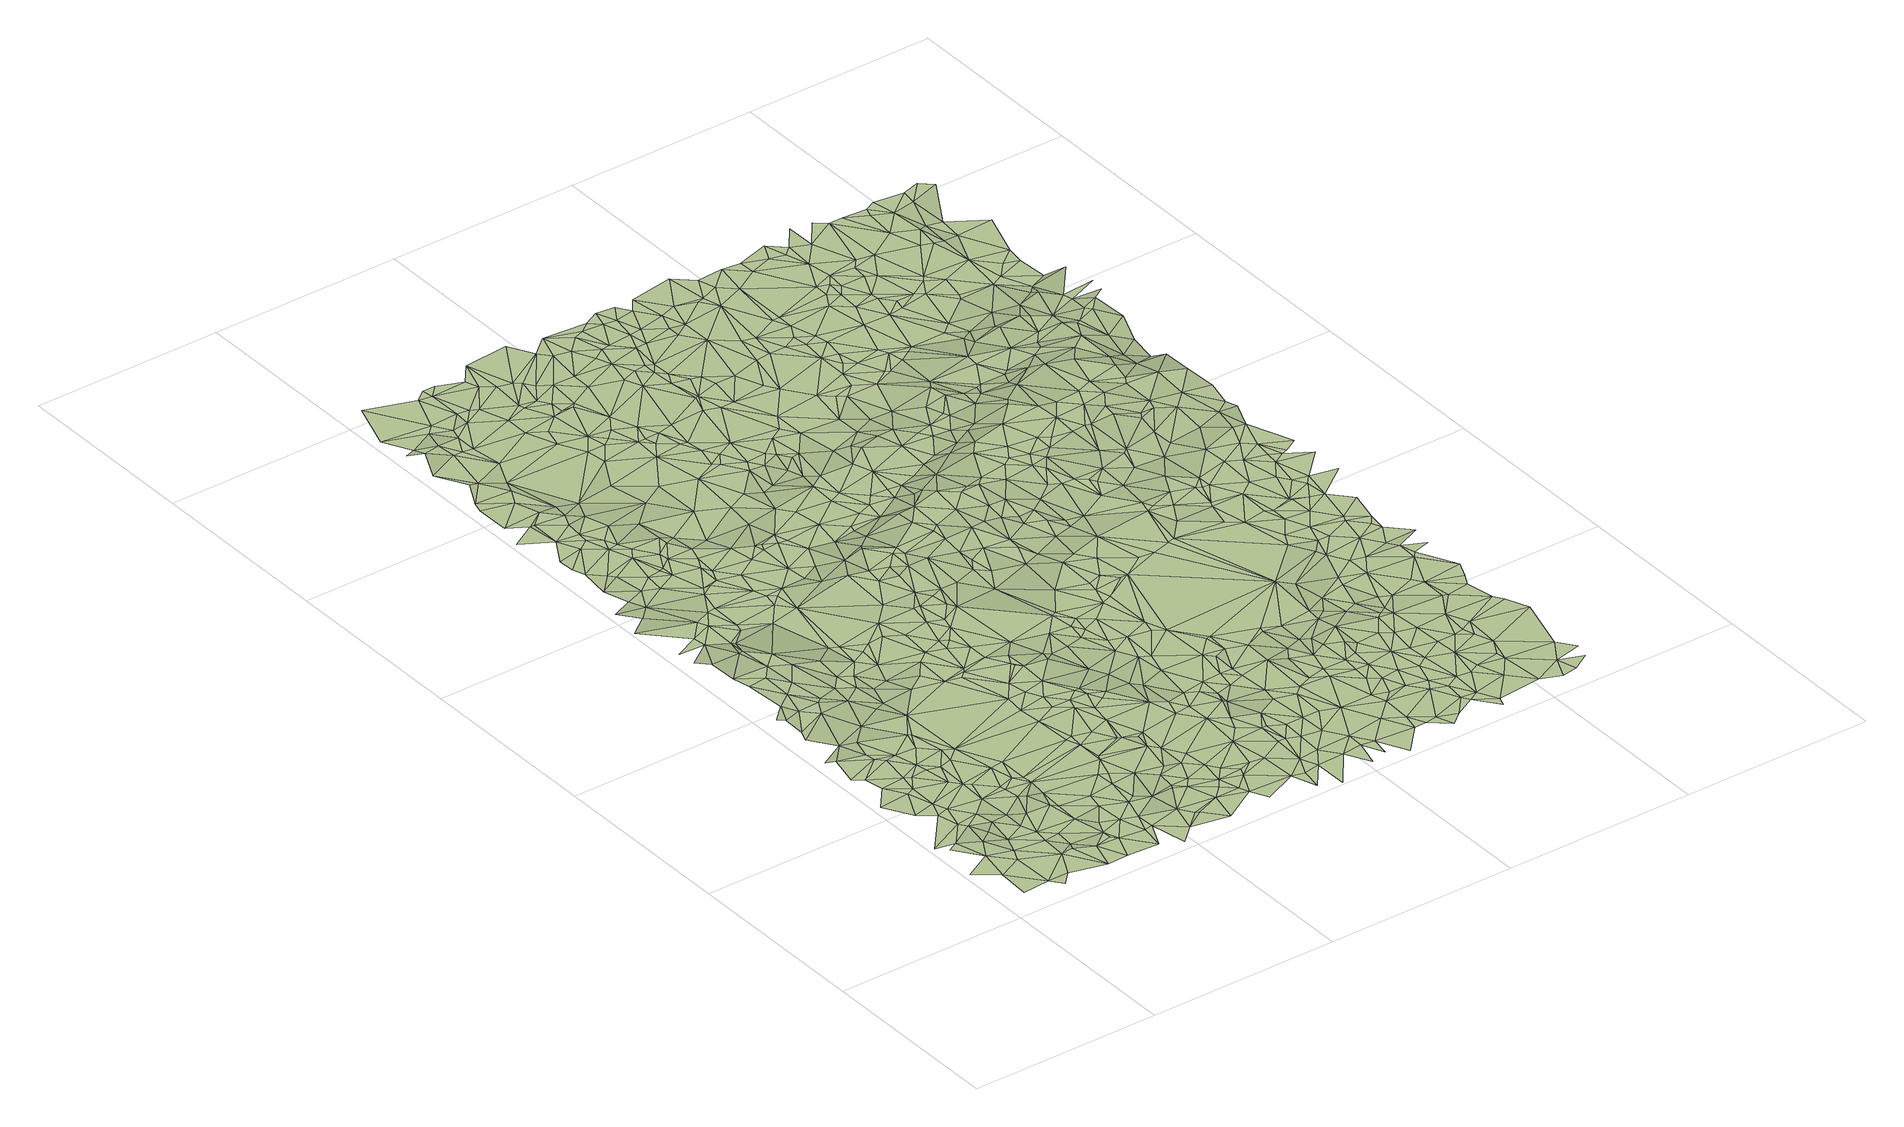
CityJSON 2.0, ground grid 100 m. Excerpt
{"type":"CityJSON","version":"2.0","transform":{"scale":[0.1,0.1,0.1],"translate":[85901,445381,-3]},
"CityObjects":{
"terrain1":{"type":"TINRelief","geometry":[{"type":"CompositeSurface","lod":"2","boundaries":[[[0,1,2]],[[3,4,2]],[[5,6,0]],[[0,2,7]],[[4,7,2]],[[8,9,5]],[[10,5,0]],[[4,11,12]],[[0,7,13]],[[8,14,9]],[[10,0,13]],[[15,5,10]],[[4,16,7]],[[8,5,15]],[[17,18,19]],[[4,12,16]],[[10,13,20]],[[15,10,21]],[[13,7,16]],[[10,20,21]],[[17,22,18]],[[23,19,14]],[[17,19,23]],[[24,14,8]],[[8,15,25]],[[13,26,20]],[[15,21,27]],[[23,14,24]],[[27,21,20]],[[13,16,26]],[[24,8,25]],[[12,28,16]],[[17,29,22]],[[15,27,25]],[[17,23,29]],[[22,30,31]],[[31,32,33]],[[27,20,34]],[[29,30,22]],[[35,33,32]],[[20,26,36]],[[37,38,35]],[[20,36,34]],[[28,39,16]],[[16,40,26]],[[27,41,25]],[[39,40,16]],[[23,24,42]],[[24,25,43]],[[23,44,29]],[[31,30,45]],[[27,34,41]],[[29,46,30]],[[31,45,32]],[[47,36,26]],[[48,35,32]],[[37,35,48]],[[47,26,40]],[[28,49,39]],[[25,41,43]],[[44,46,29]],[[49,40,39]],[[50,34,36]],[[24,43,42]],[[50,41,34]],[[23,42,44]],[[51,49,28]],[[46,52,30]],[[30,52,45]],[[37,48,53]],[[54,55,56]],[[48,32,57]],[[58,59,60]],[[44,61,46]],[[62,36,47]],[[63,54,60]],[[32,45,57]],[[47,40,64]],[[37,59,58]],[[46,61,52]],[[49,64,40]],[[65,43,41]],[[53,48,57]],[[65,41,50]],[[50,36,66]],[[52,57,45]],[[42,43,67]],[[51,68,49]],[[63,55,54]],[[44,69,61]],[[44,42,69]],[[63,60,59]],[[37,53,70]],[[66,36,62]],[[61,69,52]],[[71,67,43]],[[62,47,64]],[[49,72,64]],[[49,68,72]],[[65,73,43]],[[71,43,73]],[[74,75,55]],[[52,76,57]],[[77,65,50]],[[37,70,59]],[[78,79,75]],[[63,74,55]],[[77,50,66]],[[51,80,68]],[[72,68,64]],[[53,57,81]],[[42,82,69]],[[83,42,67]],[[74,78,75]],[[52,69,84]],[[62,64,85]],[[63,59,86]],[[66,62,87]],[[63,86,74]],[[52,84,76]],[[83,67,71]],[[53,81,70]],[[57,76,81]],[[83,82,42]],[[64,68,88]],[[78,89,79]],[[90,79,91]],[[92,71,73]],[[77,66,93]],[[65,94,73]],[[77,94,65]],[[82,84,69]],[[93,66,87]],[[64,88,85]],[[74,95,78]],[[80,96,68]],[[87,62,97]],[[90,98,99]],[[62,85,97]],[[91,79,89]],[[86,100,74]],[[83,71,92]],[[77,93,94]],[[96,88,68]],[[92,73,94]],[[100,95,74]],[[70,101,59]],[[84,102,76]],[[78,95,89]],[[102,81,76]],[[86,59,101]],[[103,84,82]],[[83,103,82]],[[97,85,88]],[[93,87,104]],[[90,91,98]],[[80,105,96]],[[103,102,84]],[[106,107,98]],[[92,94,108]],[[86,101,100]],[[87,97,104]],[[70,81,109]],[[83,92,110]],[[91,89,111]],[[95,112,89]],[[110,92,108]],[[96,113,88]],[[100,114,95]],[[83,110,103]],[[70,115,101]],[[109,81,102]],[[96,105,113]],[[103,109,102]],[[111,89,116]],[[70,109,115]],[[106,117,118]],[[100,101,114]],[[95,114,112]],[[117,119,118]],[[97,88,120]],[[98,91,121]],[[121,91,111]],[[112,116,89]],[[122,105,123]],[[120,88,113]],[[93,124,94]],[[119,125,126]],[[104,97,120]],[[127,111,116]],[[106,98,128]],[[127,121,111]],[[93,104,124]],[[115,129,101]],[[130,126,125]],[[131,114,101]],[[105,132,113]],[[128,98,121]],[[109,129,115]],[[112,114,133]],[[131,101,129]],[[112,134,116]],[[117,125,119]],[[122,132,105]],[[106,128,117]],[[108,94,135]],[[104,120,136]],[[131,133,114]],[[120,113,137]],[[110,108,138]],[[112,133,134]],[[127,139,121]],[[110,140,103]],[[141,130,142]],[[128,121,139]],[[124,104,136]],[[142,130,125]],[[113,132,137]],[[143,131,129]],[[136,120,144]],[[109,145,129]],[[146,147,141]],[[120,137,144]],[[127,116,148]],[[131,149,133]],[[94,124,150]],[[117,151,125]],[[122,152,132]],[[117,128,151]],[[143,149,131]],[[103,153,109]],[[154,141,142]],[[146,141,154]],[[122,155,152]],[[134,156,116]],[[128,139,157]],[[143,129,145]],[[142,125,158]],[[151,128,157]],[[122,159,155]],[[160,134,133]],[[127,148,139]],[[124,136,161]],[[147,162,163]],[[135,94,150]],[[163,162,164]],[[149,160,133]],[[136,144,165]],[[143,166,149]],[[144,137,165]],[[108,135,138]],[[151,167,125]],[[116,156,148]],[[137,132,168]],[[161,136,165]],[[143,145,166]],[[154,142,169]],[[158,125,167]],[[151,157,170]],[[146,171,147]],[[124,161,150]],[[139,148,157]],[[109,172,145]],[[152,173,132]],[[110,138,140]],[[142,158,169]],[[160,156,134]],[[174,164,162]],[[103,140,175]],[[174,176,177]],[[155,173,152]],[[166,178,149]],[[146,154,179]],[[149,178,160]],[[180,137,168]],[[161,165,150]],[[147,171,162]],[[151,170,167]],[[181,168,132]],[[103,175,153]],[[159,173,155]],[[182,165,137]],[[182,137,180]],[[173,181,132]],[[166,145,183]],[[179,154,169]],[[109,153,172]],[[158,184,169]],[[185,170,157]],[[160,186,156]],[[174,187,176]],[[146,179,171]],[[135,150,188]],[[189,190,191]],[[174,162,192]],[[158,167,193]],[[180,168,181]],[[176,194,189]],[[185,157,148]],[[178,195,160]],[[158,193,184]],[[160,195,186]],[[172,183,145]],[[196,169,184]],[[190,197,191]],[[179,169,196]],[[171,192,162]],[[166,198,178]],[[138,135,199]],[[174,200,187]],[[174,192,201]],[[202,180,181]],[[202,182,180]],[[203,165,182]],[[166,183,198]],[[187,194,176]],[[138,199,140]],[[204,167,170]],[[150,165,205]],[[194,190,189]],[[206,193,167]],[[207,173,159]],[[208,148,156]],[[174,201,200]],[[150,205,188]],[[135,188,209]],[[173,210,181]],[[196,184,211]],[[208,156,186]],[[178,212,195]],[[179,196,211]],[[195,212,186]],[[135,213,199]],[[171,214,192]],[[201,192,214]],[[179,215,171]],[[216,170,185]],[[172,198,183]],[[217,218,197]],[[171,219,214]],[[204,206,167]],[[205,165,203]],[[206,220,193]],[[202,181,221]],[[204,170,216]],[[222,211,184]],[[223,184,193]],[[171,215,219]],[[179,211,224]],[[225,182,202]],[[187,200,226]],[[187,226,194]],[[185,148,208]],[[190,227,197]],[[210,221,181]],[[228,210,173]],[[203,182,225]],[[135,209,213]],[[229,209,188]],[[217,197,227]],[[178,230,212]],[[179,224,215]],[[140,231,175]],[[232,218,217]],[[172,153,233]],[[207,228,173]],[[229,188,205]],[[140,199,234]],[[178,198,235]],[[223,193,220]],[[224,211,222]],[[222,184,223]],[[204,220,206]],[[201,214,236]],[[201,237,200]],[[172,233,238]],[[219,236,214]],[[172,239,198]],[[212,240,186]],[[228,221,210]],[[178,235,230]],[[153,175,241]],[[194,242,190]],[[213,234,199]],[[243,202,221]],[[243,225,202]],[[208,186,240]],[[172,238,239]],[[226,242,194]],[[216,185,244]],[[245,203,225]],[[185,208,244]],[[200,237,226]],[[219,215,246]],[[247,232,217]],[[140,234,231]],[[242,227,190]],[[223,220,248]],[[233,153,249]],[[205,203,245]],[[201,236,237]],[[175,231,250]],[[175,250,241]],[[224,246,215]],[[204,251,220]],[[252,213,209]],[[253,222,223]],[[254,255,256]],[[198,239,235]],[[257,224,222]],[[217,227,258]],[[254,232,247]],[[251,248,220]],[[233,249,238]],[[259,221,228]],[[207,259,228]],[[153,241,249]],[[252,209,229]],[[204,216,260]],[[229,205,261]],[[253,223,248]],[[230,240,212]],[[243,221,262]],[[242,258,227]],[[216,244,260]],[[244,208,260]],[[263,245,225]],[[252,234,213]],[[263,225,243]],[[219,264,236]],[[226,265,242]],[[266,222,253]],[[204,260,251]],[[205,245,267]],[[229,261,267]],[[226,237,265]],[[257,246,224]],[[257,222,266]],[[205,267,261]],[[268,262,221]],[[252,229,267]],[[219,246,264]],[[235,269,230]],[[259,268,221]],[[270,255,254]],[[217,258,271]],[[272,250,231]],[[273,274,207]],[[235,239,275]],[[272,231,234]],[[242,265,258]],[[255,276,277]],[[238,278,239]],[[247,217,271]],[[230,269,240]],[[270,254,247]],[[249,241,279]],[[279,241,250]],[[238,249,280]],[[207,274,259]],[[251,281,248]],[[252,282,234]],[[253,248,283]],[[260,208,284]],[[235,285,269]],[[286,246,257]],[[282,272,234]],[[235,275,285]],[[286,257,266]],[[270,276,255]],[[208,240,287]],[[270,247,288]],[[268,289,262]],[[275,239,290]],[[272,291,250]],[[286,264,246]],[[259,289,268]],[[292,293,277]],[[266,253,283]],[[251,260,294]],[[243,262,295]],[[296,237,236]],[[238,280,278]],[[263,243,295]],[[247,271,288]],[[276,292,277]],[[239,278,290]],[[279,250,291]],[[283,248,281]],[[297,249,279]],[[282,298,272]],[[299,267,245]],[[286,266,300]],[[301,280,249]],[[269,302,240]],[[303,245,263]],[[296,265,237]],[[275,304,285]],[[270,288,305]],[[297,301,249]],[[306,252,267]],[[296,236,264]],[[284,208,307]],[[288,271,308]],[[251,294,281]],[[208,287,307]],[[309,260,284]],[[285,302,269]],[[272,298,291]],[[259,310,289]],[[306,282,252]],[[270,305,276]],[[275,290,304]],[[295,262,289]],[[309,294,260]],[[274,310,259]],[[266,283,300]],[[282,311,298]],[[305,288,308]],[[279,291,312]],[[298,312,291]],[[313,278,280]],[[297,280,301]],[[285,304,314]],[[287,240,315]],[[286,316,264]],[[306,311,282]],[[265,317,258]],[[305,318,276]],[[258,319,271]],[[240,302,315]],[[276,318,292]],[[297,313,280]],[[290,314,304]],[[285,314,302]],[[320,274,321]],[[322,312,298]],[[322,298,311]],[[303,263,295]],[[299,245,303]],[[295,289,310]],[[323,283,281]],[[286,300,316]],[[297,279,324]],[[306,267,299]],[[325,290,278]],[[294,326,281]],[[296,327,265]],[[309,284,328]],[[292,329,293]],[[305,308,330]],[[309,328,294]],[[313,325,278]],[[331,279,312]],[[308,271,332]],[[323,281,326]],[[306,322,311]],[[333,310,274]],[[316,296,264]],[[320,333,274]],[[305,330,318]],[[297,334,313]],[[325,314,290]],[[335,320,321]],[[307,287,336]],[[314,337,302]],[[318,338,292]],[[300,283,339]],[[331,324,279]],[[327,340,265]],[[302,341,315]],[[322,342,312]],[[284,307,343]],[[294,344,326]],[[337,341,302]],[[297,324,334]],[[323,326,345]],[[328,284,343]],[[346,295,310]],[[287,315,347]],[[323,339,283]],[[287,347,336]],[[313,334,325]],[[335,333,320]],[[292,338,329]],[[318,330,338]],[[307,336,348]],[[328,349,294]],[[306,350,322]],[[258,317,319]],[[306,299,351]],[[345,326,344]],[[346,310,333]],[[303,295,352]],[[308,353,330]],[[331,312,342]],[[354,337,314]],[[294,349,344]],[[271,319,332]],[[347,315,341]],[[323,345,355]],[[307,348,343]],[[296,356,327]],[[265,340,317]],[[325,354,314]],[[299,303,357]],[[300,358,316]],[[350,342,322]],[[299,357,351]],[[337,359,341]],[[360,334,324]],[[361,352,295]],[[308,332,353]],[[316,356,296]],[[306,351,362]],[[360,324,331]],[[361,295,346]],[[345,344,355]],[[336,363,348]],[[306,362,350]],[[328,343,349]],[[300,339,358]],[[364,336,347]],[[365,335,366]],[[335,367,333]],[[330,368,338]],[[369,303,352]],[[323,355,339]],[[338,370,329]],[[371,347,341]],[[354,359,337]],[[372,346,333]],[[364,363,336]],[[371,341,359]],[[373,325,334]],[[355,344,374]],[[349,374,344]],[[329,370,375]],[[351,357,376]],[[369,352,361]],[[368,370,338]],[[377,368,330]],[[360,373,334]],[[378,360,331]],[[379,343,348]],[[351,376,362]],[[372,333,380]],[[381,357,303]],[[361,346,372]],[[353,377,330]],[[367,380,333]],[[365,367,335]],[[369,381,303]],[[382,364,347]],[[371,383,347]],[[384,361,372]],[[385,348,363]],[[349,343,386]],[[331,342,387]],[[354,383,359]],[[371,359,383]],[[388,375,370]],[[327,356,389]],[[378,373,360]],[[382,363,364]],[[332,319,390]],[[391,376,357]],[[316,392,356]],[[350,393,342]],[[327,389,340]],[[394,369,361]],[[382,347,383]],[[379,348,385]],[[350,362,393]],[[395,354,325]],[[396,343,379]],[[378,331,387]],[[391,357,381]],[[316,358,392]],[[397,384,372]],[[394,361,384]],[[355,374,398]],[[349,398,374]],[[376,399,362]],[[339,355,400]],[[396,386,343]],[[397,372,380]],[[373,395,325]],[[368,401,370]],[[369,402,381]],[[319,317,403]],[[382,385,363]],[[317,340,404]],[[394,402,369]],[[377,401,368]],[[354,405,383]],[[353,332,406]],[[358,339,400]],[[367,407,380]],[[390,319,403]],[[378,408,373]],[[394,384,397]],[[353,409,377]],[[410,388,370]],[[342,393,387]],[[332,390,406]],[[365,411,367]],[[349,386,398]],[[362,399,393]],[[412,376,391]],[[365,413,414]],[[378,387,408]],[[391,381,415]],[[412,399,376]],[[415,381,402]],[[317,404,403]],[[416,396,379]],[[382,383,417]],[[382,418,385]],[[416,379,385]],[[392,389,356]],[[355,419,400]],[[397,380,420]],[[367,411,407]],[[355,398,419]],[[410,370,401]],[[412,391,415]],[[373,408,421]],[[353,422,409]],[[423,386,396]],[[358,424,392]],[[353,406,422]],[[354,425,405]],[[394,397,420]],[[420,380,407]],[[358,400,424]],[[390,403,406]],[[365,414,411]],[[404,340,426]],[[382,417,418]],[[405,417,383]],[[416,385,418]],[[409,427,377]],[[395,425,354]],[[408,387,428]],[[373,421,395]],[[429,402,394]],[[430,415,402]],[[423,396,416]],[[427,401,377]],[[389,426,340]],[[431,403,404]],[[399,432,393]],[[408,433,421]],[[408,428,433]],[[430,412,415]],[[423,434,386]],[[429,394,420]],[[435,398,386]],[[436,387,393]],[[436,428,387]],[[431,404,426]],[[437,414,438]],[[437,411,414]],[[422,439,409]],[[431,440,403]],[[434,435,386]],[[430,402,441]],[[436,393,432]],[[442,424,400]],[[429,441,402]],[[421,433,443]],[[421,443,395]],[[422,406,444]],[[420,407,445]],[[412,446,399]],[[447,417,405]],[[406,403,448]],[[392,449,389]],[[450,412,430]],[[451,425,395]],[[446,432,399]],[[452,410,401]],[[451,395,443]],[[453,433,428]],[[422,444,439]],[[447,405,425]],[[431,426,440]],[[392,424,454]],[[455,416,418]],[[456,418,417]],[[409,457,427]],[[458,407,411]],[[444,406,459]],[[427,452,401]],[[389,460,426]],[[461,423,416]],[[453,443,433]],[[453,428,436]],[[403,440,462]],[[409,439,463]],[[459,406,448]],[[464,419,398]],[[450,446,412]],[[429,420,465]],[[392,466,449]],[[467,400,419]],[[448,403,462]],[[468,398,435]],[[458,445,407]],[[409,463,457]],[[442,454,424]],[[450,430,469]],[[430,441,469]],[[420,445,465]],[[437,470,411]],[[471,434,423]],[[472,417,447]],[[426,460,473]],[[474,436,432]],[[389,475,460]],[[427,457,452]],[[392,454,466]],[[476,425,451]],[[389,449,477]],[[467,442,400]],[[429,465,441]],[[440,426,478]],[[444,459,479]],[[447,425,480]],[[471,435,434]],[[478,426,473]],[[459,448,479]],[[455,418,456]],[[472,456,417]],[[481,451,443]],[[389,477,475]],[[450,469,482]],[[464,398,468]],[[437,483,484]],[[444,485,439]],[[486,463,439]],[[461,416,455]],[[440,478,462]],[[473,460,487]],[[488,454,442]],[[458,411,470]],[[446,489,432]],[[490,447,480]],[[491,453,436]],[[450,482,492]],[[453,481,443]],[[479,448,462]],[[450,492,446]],[[461,493,423]],[[472,447,490]],[[465,445,458]],[[489,474,432]],[[467,419,464]],[[486,439,485]],[[493,471,423]],[[460,475,487]],[[478,473,487]],[[444,479,485]],[[466,494,449]],[[441,465,495]],[[467,488,442]],[[471,468,435]],[[481,476,451]],[[491,436,474]],[[494,477,449]],[[437,484,470]],[[496,480,425]],[[469,441,497]],[[498,466,454]],[[477,499,475]],[[499,487,475]],[[495,465,458]],[[476,496,425]],[[498,494,466]],[[488,500,454]],[[457,501,452]],[[490,480,502]],[[491,481,453]],[[482,469,497]],[[472,490,502]],[[482,503,492]],[[479,462,504]],[[497,441,495]],[[492,503,446]],[[478,487,505]],[[455,456,506]],[[464,468,507]],[[461,455,506]],[[491,474,489]],[[463,508,457]],[[498,454,500]],[[499,505,487]],[[471,507,468]],[[479,504,485]],[[472,509,456]],[[446,510,489]],[[511,499,477]],[[512,488,467]],[[488,513,500]],[[511,477,494]],[[486,508,463]],[[514,467,464]],[[446,503,510]],[[514,464,507]],[[461,515,493]],[[496,502,480]],[[512,513,488]],[[498,511,494]],[[458,470,516]],[[493,515,471]],[[517,476,481]],[[461,506,515]],[[484,518,470]],[[495,458,519]],[[506,456,509]],[[482,520,503]],[[472,502,509]],[[491,521,481]],[[478,522,462]],[[486,485,523]],[[482,497,520]],[[498,500,524]],[[497,495,525]],[[510,526,489]],[[527,467,514]],[[528,476,517]],[[529,518,484]],[[504,530,485]],[[457,508,501]],[[518,516,470]],[[510,503,526]],[[521,517,481]],[[527,512,467]],[[498,524,511]],[[514,507,531]],[[471,532,507]],[[495,519,525]],[[458,516,533]],[[478,505,522]],[[519,458,533]],[[513,534,500]],[[504,462,535]],[[536,496,476]],[[471,515,532]],[[499,537,505]],[[520,526,503]],[[528,536,476]],[[534,524,500]],[[511,537,499]],[[538,515,506]],[[491,489,539]],[[540,502,496]],[[486,523,508]],[[512,541,513]],[[485,530,523]],[[497,525,542]],[[543,518,529]],[[538,506,509]],[[531,507,532]],[[544,509,502]],[[513,541,534]],[[491,539,521]],[[544,502,540]],[[527,545,512]],[[525,519,546]],[[462,522,535]],[[528,517,547]],[[542,525,546]],[[543,529,548]],[[549,517,521]],[[527,514,550]],[[551,540,496]],[[552,511,524]],[[497,553,520]],[[512,545,541]],[[514,531,554]],[[555,533,516]],[[515,556,532]],[[497,542,553]],[[536,551,496]],[[531,532,557]],[[534,552,524]],[[544,558,509]],[[504,559,530]],[[538,509,558]],[[560,519,533]],[[534,541,545]],[[520,561,526]],[[528,547,536]],[[544,540,551]],[[562,516,518]],[[515,563,556]],[[538,564,515]],[[549,547,517]],[[543,562,518]],[[565,543,548]],[[534,545,552]],[[542,546,566]],[[567,546,519]],[[564,563,515]],[[522,505,568]],[[568,505,537]],[[530,569,523]],[[570,533,555]],[[531,557,554]],[[504,535,559]],[[550,514,554]],[[571,555,516]],[[549,521,539]],[[553,572,520]],[[570,560,533]],[[511,573,537]],[[553,542,566]],[[567,519,560]],[[557,532,574]],[[574,532,556]],[[575,511,552]],[[527,576,545]],[[508,523,577]],[[536,578,551]],[[544,579,558]],[[520,572,561]],[[580,538,558]],[[530,581,569]],[[547,582,536]],[[574,556,563]],[[575,573,511]],[[527,550,576]],[[530,559,581]],[[583,566,546]],[[544,551,584]],[[549,539,547]],[[567,583,546]],[[571,516,562]],[[554,557,574]],[[565,585,543]],[[586,489,526]],[[570,555,571]],[[577,523,569]],[[587,564,538]],[[536,582,578]],[[588,535,522]],[[580,558,579]],[[545,589,552]],[[590,579,544]],[[553,566,591]],[[547,539,582]],[[587,538,580]],[[553,591,572]],[[584,551,578]],[[592,567,560]],[[592,560,570]],[[543,585,562]],[[588,559,535]],[[593,568,537]],[[593,537,573]],[[590,544,584]],[[522,568,594]],[[564,595,563]],[[576,589,545]],[[596,566,583]],[[574,563,595]],[[592,583,567]],[[589,575,552]],[[572,597,561]],[[588,522,598]],[[599,554,574]],[[600,591,566]],[[522,594,598]],[[601,570,571]],[[602,577,569]],[[587,603,564]],[[591,597,572]],[[604,569,581]],[[600,566,596]],[[593,594,568]],[[586,539,489]],[[565,605,585]],[[590,606,579]],[[559,604,581]],[[607,550,554]],[[592,570,601]],[[608,580,579]],[[593,573,609]],[[610,571,562]],[[588,611,559]],[[592,612,583]],[[550,613,576]],[[603,595,564]],[[599,574,595]],[[575,614,573]],[[586,526,561]],[[582,539,615]],[[604,602,569]],[[616,587,580]],[[601,571,610]],[[608,579,606]],[[582,617,578]],[[618,596,583]],[[588,598,611]],[[593,619,594]],[[589,614,575]],[[620,598,594]],[[590,584,621]],[[614,609,573]],[[585,622,562]],[[584,578,617]],[[618,583,612]],[[607,613,550]],[[616,603,587]],[[623,577,602]],[[610,562,622]],[[616,580,608]],[[590,624,606]],[[625,554,599]],[[620,594,619]],[[626,593,609]],[[627,585,605]],[[628,604,559]],[[629,611,598]],[[629,598,620]],[[628,559,611]],[[590,621,624]],[[630,597,591]],[[600,630,591]],[[604,631,602]],[[632,592,601]],[[632,612,592]],[[627,622,585]],[[593,633,619]],[[634,600,596]],[[608,606,624]],[[635,589,576]],[[582,615,617]],[[601,610,636]],[[539,637,615]],[[626,633,593]],[[621,584,638]],[[639,595,603]],[[625,599,595]],[[623,640,577]],[[618,612,641]],[[642,607,554]],[[631,623,602]],[[643,605,644]],[[635,576,613]],[[634,596,618]],[[616,639,603]],[[643,627,605]],[[620,619,633]],[[610,622,645]],[[629,628,611]],[[628,631,604]],[[584,617,638]],[[646,614,589]],[[586,561,597]],[[632,641,612]],[[642,554,625]],[[632,601,636]],[[627,645,622]],[[621,647,624]],[[636,610,645]],[[616,608,648]],[[649,613,607]],[[634,630,600]],[[621,638,647]],[[634,618,641]],[[608,624,650]],[[614,651,609]],[[626,609,652]],[[630,653,597]],[[615,637,617]],[[616,648,639]],[[631,654,623]],[[646,589,635]],[[629,655,628]],[[624,647,650]],[[648,608,650]],[[586,637,539]],[[649,635,613]],[[628,656,631]],[[657,625,595]],[[658,632,636]],[[626,652,633]],[[639,659,595]],[[658,636,645]],[[627,660,645]],[[642,649,607]],[[654,640,623]],[[661,638,617]],[[662,641,632]],[[652,609,663]],[[634,641,662]],[[643,664,627]],[[661,647,638]],[[656,654,631]],[[629,620,665]],[[651,663,609]],[[653,586,597]],[[666,632,658]],[[655,656,628]],[[620,633,665]],[[642,625,667]],[[661,650,647]],[[637,668,617]],[[646,669,614]],[[657,595,659]],[[670,653,630]],[[648,671,639]],[[627,664,660]],[[634,672,630]],[[629,673,655]],[[667,625,657]],[[669,651,614]],[[666,674,632]],[[675,640,654]],[[676,658,645]],[[677,635,649]],[[662,632,674]],[[642,677,649]],[[676,645,660]],[[648,650,678]],[[670,630,672]],[[639,671,659]],[[655,679,656]],[[656,680,654]],[[681,646,635]],[[682,634,662]],[[665,633,652]],[[683,666,658]],[[675,654,680]],[[670,684,653]],[[643,685,664]],[[586,668,637]],[[677,681,635]],[[679,680,656]],[[686,650,661]],[[642,667,687]],[[688,661,617]],[[682,672,634]],[[660,664,689]],[[642,690,677]],[[629,665,673]],[[676,660,689]],[[648,691,671]],[[668,688,617]],[[683,658,676]],[[692,652,663]],[[648,678,691]],[[678,650,686]],[[655,693,679]],[[670,672,684]],[[667,657,694]],[[682,662,674]],[[666,695,674]],[[653,696,586]],[[684,696,653]],[[692,663,651]],[[646,697,669]],[[642,687,690]],[[698,675,680]],[[657,659,699]],[[700,659,671]],[[681,701,646]],[[655,673,693]],[[586,702,668]],[[683,695,666]],[[679,703,680]],[[667,694,687]],[[646,701,697]],[[691,700,671]],[[664,704,689]],[[657,699,694]],[[677,705,681]],[[706,684,672]],[[692,665,652]],[[686,661,707]],[[708,672,682]],[[676,689,709]],[[698,680,703]],[[702,688,668]],[[700,710,659]],[[690,711,677]],[[678,686,712]],[[713,682,674]],[[691,678,712]],[[708,706,672]],[[699,659,710]],[[685,704,664]],[[713,674,695]],[[683,676,714]],[[679,693,715]],[[679,715,703]],[[681,705,701]],[[709,689,704]],[[677,711,705]],[[716,692,651]],[[690,687,711]],[[691,717,700]],[[718,707,661]],[[708,682,713]],[[718,661,688]],[[712,686,719]],[[697,720,669]],[[669,721,651]],[[683,714,695]],[[673,722,693]],[[723,687,694]],[[706,724,684]],[[725,706,708]],[[665,722,673]],[[700,717,710]],[[686,707,719]],[[684,726,696]],[[691,712,727]],[[728,694,699]],[[702,729,688]],[[725,708,713]],[[676,709,730]],[[723,711,687]],[[701,720,697]],[[731,702,586]],[[714,676,732]],[[691,727,717]],[[722,715,693]],[[712,719,727]],[[733,665,692]],[[725,734,706]],[[735,703,715]],[[719,707,736]],[[723,694,728]],[[676,730,732]],[[724,726,684]],[[737,586,696]],[[716,651,721]],[[685,738,704]],[[709,704,730]],[[734,724,706]],[[720,739,669]],[[699,710,740]],[[741,736,707]],[[733,692,716]],[[713,695,742]],[[743,729,702]],[[711,744,705]],[[685,745,738]],[[705,746,701]],[[725,713,747]],[[695,714,742]],[[728,699,740]],[[718,688,748]],[[717,749,710]],[[722,750,715]],[[727,751,717]],[[723,752,711]],[[714,732,753]],[[725,747,734]],[[701,746,720]],[[750,735,715]],[[754,719,736]],[[669,739,721]],[[754,727,719]],[[755,741,707]],[[729,756,688]],[[755,707,718]],[[723,728,757]],[[756,748,688]],[[714,753,742]],[[754,736,741]],[[758,744,711]],[[759,733,716]],[[760,722,665]],[[726,761,696]],[[758,711,752]],[[762,743,702]],[[717,751,749]],[[723,757,752]],[[740,710,749]],[[733,760,665]],[[731,762,702]],[[737,731,586]],[[763,738,745]],[[753,732,764]],[[732,730,764]],[[734,765,724]],[[730,704,766]],[[720,746,739]],[[728,740,757]],[[759,716,767]],[[754,741,755]],[[705,744,768]],[[769,718,748]],[[724,765,726]],[[770,750,722]],[[753,764,742]],[[713,771,747]],[[704,738,766]],[[737,696,761]],[[767,716,721]],[[747,765,734]],[[705,768,746]],[[713,742,771]],[[772,756,729]],[[755,718,769]],[[773,751,727]],[[769,748,756]],[[743,772,729]],[[759,760,733]],[[773,727,754]],[[774,749,751]],[[775,735,750]],[[758,776,744]],[[721,739,777]],[[760,770,722]],[[763,778,738]],[[758,752,776]],[[759,767,779]],[[746,780,739]],[[781,767,721]],[[765,782,726]],[[752,757,783]],[[739,784,777]],[[726,782,761]],[[785,757,740]],[[754,755,786]],[[744,776,768]],[[770,787,750]],[[788,774,751]],[[747,789,765]],[[762,772,743]],[[781,779,767]],[[721,777,790]],[[780,784,739]],[[791,756,772]],[[792,740,749]],[[731,793,762]],[[764,730,794]],[[752,783,776]],[[795,755,769]],[[796,766,738]],[[797,769,756]],[[773,788,751]],[[759,779,798]],[[775,750,787]],[[774,792,749]],[[799,760,759]],[[746,800,780]],[[747,771,801]],[[737,802,731]],[[742,803,771]],[[742,764,804]],[[790,777,784]],[[768,805,746]],[[781,721,806]],[[747,801,789]],[[791,797,756]],[[731,802,793]],[[785,783,757]],[[737,761,802]],[[805,800,746]],[[721,790,806]],[[760,787,770]],[[773,754,807]],[[799,759,798]],[[795,786,755]],[[807,754,786]],[[794,730,766]],[[765,808,782]],[[781,809,779]],[[762,793,810]],[[768,776,811]],[[788,792,774]],[[742,804,803]],[[812,785,740]],[[781,806,809]],[[797,795,769]],[[783,811,776]],[[762,813,772]],[[801,771,803]],[[798,779,809]],[[812,740,792]],[[802,761,814]],[[768,811,805]],[[760,815,787]],[[790,784,816]],[[802,817,793]],[[791,772,813]],[[780,818,784]],[[761,782,819]],[[791,820,797]],[[821,762,810]],[[773,822,788]],[[775,787,823]],[[773,807,824]],[[825,783,785]],[[780,800,818]],[[806,790,816]],[[765,789,826]],[[799,798,827]],[[817,810,793]],[[807,786,824]],[[804,764,828]],[[791,829,820]],[[805,830,800]],[[821,813,762]],[[799,831,760]],[[765,826,808]],[[832,811,783]],[[782,808,819]],[[823,787,815]],[[828,764,794]],[[822,792,788]],[[825,832,783]],[[814,761,819]],[[802,814,817]],[[833,801,803]],[[773,824,834]],[[825,785,812]],[[835,795,797]],[[784,818,816]],[[836,805,811]],[[773,834,822]],[[791,813,829]],[[760,831,815]],[[801,826,789]],[[835,797,820]],[[799,827,831]],[[800,830,818]],[[837,786,795]],[[821,810,838]],[[833,803,804]],[[824,786,837]],[[832,836,811]],[[835,820,829]],[[821,838,813]],[[806,839,809]],[[840,805,836]],[[841,812,792]],[[837,795,835]],[[798,809,842]],[[843,801,833]],[[817,844,810]],[[845,825,812]],[[845,832,825]],[[838,810,844]],[[827,798,842]],[[822,846,792]],[[806,816,839]],[[832,840,836]],[[808,847,819]],[[814,848,817]],[[849,830,805]],[[850,818,830]],[[823,815,851]],[[826,852,808]],[[853,805,840]],[[822,834,846]],[[808,852,847]],[[854,834,824]],[[838,855,813]],[[841,792,846]],[[813,856,829]],[[857,816,818]],[[801,858,826]],[[814,819,848]],[[845,812,841]],[[843,858,801]],[[831,851,815]],[[859,840,832]],[[835,829,860]],[[838,844,861]],[[845,859,832]],[[850,857,818]],[[862,824,837]],[[817,863,844]],[[838,861,855]],[[842,809,839]],[[849,805,853]],[[817,848,863]],[[849,850,830]],[[855,856,813]],[[857,839,816]],[[827,864,831]],[[865,852,826]],[[829,856,860]],[[866,846,834]],[[837,835,867]],[[868,819,847]],[[858,865,826]],[[869,854,824]],[[854,866,834]],[[870,848,819]],[[869,824,862]],[[871,845,841]],[[831,872,851]],[[827,842,873]],[[859,874,840]],[[849,857,850]],[[871,841,846]],[[874,853,840]],[[861,844,875]],[[868,870,819]],[[865,876,852]],[[861,875,855]],[[867,835,860]],[[862,837,877]],[[878,847,852]],[[827,873,864]],[[855,879,856]],[[845,880,859]],[[877,837,867]],[[863,881,844]],[[882,863,848]],[[831,864,872]],[[868,847,878]],[[882,848,870]],[[881,875,844]],[[883,839,857]],[[884,842,839]],[[851,872,885]],[[886,846,866]],[[874,887,853]],[[888,866,854]],[[859,880,874]],[[886,871,846]],[[860,856,889]],[[855,875,890]],[[891,845,871]],[[868,882,870]],[[869,888,854]],[[855,892,879]],[[879,889,856]],[[849,893,857]],[[891,880,845]],[[855,890,892]],[[883,884,839]],[[880,887,874]],[[894,849,853]],[[869,862,895]],[[896,842,884]],[[882,897,863]],[[896,873,842]],[[881,890,875]],[[863,897,881]],[[883,857,898]],[[894,853,887]],[[899,871,886]],[[862,877,900]],[[885,872,901]],[[888,902,866]],[[893,898,857]],[[869,895,888]],[[886,866,902]],[[877,867,903]],[[867,860,904]],[[891,871,899]],[[860,889,904]],[[892,905,879]],[[879,905,889]],[[849,906,893]],[[880,907,887]],[[908,864,873]],[[908,873,896]],[[894,906,849]],[[881,909,890]],[[909,892,890]],[[910,872,864]],[[862,900,895]],[[883,911,884]],[[888,895,902]],[[912,896,884]],[[891,907,880]],[[909,905,892]],[[910,901,872]],[[894,887,907]],[[899,886,913]],[[877,903,900]],[[914,908,896]],[[915,889,905]],[[916,885,901]],[[912,884,911]],[[908,917,864]],[[883,898,918]],[[886,902,913]],[[891,899,919]],[[914,896,912]],[[920,883,918]],[[921,904,889]],[[921,889,915]],[[867,904,922]],[[923,911,883]],[[920,923,883]],[[895,900,902]],[[924,898,893]],[[867,922,903]],[[881,925,909]],[[914,917,908]],[[924,893,906]],[[917,910,864]],[[899,913,926]],[[924,918,898]],[[927,915,905]],[[894,907,928]],[[894,929,906]],[[910,930,901]],[[916,901,930]],[[891,931,907]],[[919,899,932]],[[909,933,905]],[[899,926,932]],[[921,915,927]],[[934,914,912]],[[891,919,931]],[[935,924,906]],[[934,917,914]],[[912,911,936]],[[902,900,937]],[[938,894,928]],[[923,936,911]],[[920,936,923]],[[929,935,906]],[[927,905,933]],[[939,920,918]],[[921,927,940]],[[910,941,930]],[[916,930,941]],[[931,928,907]],[[942,904,921]],[[913,902,943]],[[944,900,903]],[[942,922,904]],[[938,945,894]],[[894,945,929]],[[944,903,922]],[[946,910,917]],[[934,912,947]],[[913,943,926]],[[934,948,917]],[[924,949,918]],[[947,912,936]],[[939,936,920]],[[943,902,937]],[[921,940,950]],[[919,932,951]],[[944,937,900]],[[910,952,941]],[[919,951,931]],[[942,921,950]],[[948,946,917]],[[935,949,924]],[[932,926,953]],[[938,928,954]],[[939,918,955]],[[944,922,942]],[[934,947,948]],[[929,956,935]],[[946,952,910]],[[931,954,928]],[[955,918,949]],[[926,943,953]],[[945,956,929]],[[951,932,953]],[[957,941,952]],[[947,936,958]],[[938,959,945]],[[939,958,936]],[[951,954,931]],[[960,937,944]],[[935,956,949]],[[961,948,947]],[[944,942,962]],[[938,954,959]],[[945,963,956]],[[961,946,948]],[[943,937,964]],[[965,939,955]],[[947,958,966]],[[960,967,937]],[[951,953,968]],[[960,944,962]],[[951,968,954]],[[961,947,966]],[[945,969,963]],[[967,964,937]],[[939,970,958]],[[965,970,939]],[[945,959,969]],[[946,971,952]],[[956,972,949]],[[956,963,972]],[[973,953,943]],[[959,954,974]],[[966,958,970]],[[968,953,975]],[[961,971,946]],[[955,949,976]],[[963,969,972]],[[954,968,977]],[[965,955,976]],[[971,978,952]],[[973,943,964]],[[954,977,974]],[[959,979,969]],[[959,974,979]],[[972,976,949]],[[975,953,973]],[[965,976,970]],[[977,979,974]],[[980,961,966]],[[972,969,981]],[[982,969,979]],[[983,968,975]],[[983,977,968]],[[966,970,984]],[[961,985,971]],[[977,986,979]],[[972,987,976]],[[982,988,969]],[[986,982,979]],[[969,989,981]],[[972,981,987]],[[980,985,961]],[[970,976,984]],[[988,989,969]],[[980,966,990]],[[985,991,971]],[[990,966,984]],[[983,992,977]],[[977,992,986]],[[976,987,993]],[[981,993,987]],[[976,993,994]],[[989,993,981]],[[986,995,982]],[[976,994,984]],[[982,995,988]],[[985,996,991]],[[986,992,995]],[[980,997,985]],[[991,996,998]],[[999,984,994]],[[1000,989,988]],[[980,990,997]],[[994,993,1001]],[[990,984,1002]],[[995,1003,988]],[[985,1004,996]],[[989,1005,993]],[[997,1004,985]],[[990,1002,997]],[[1006,999,994]],[[1007,1002,984]],[[998,996,1004]],[[1006,994,1001]],[[997,1002,1008]],[[1009,984,999]],[[1001,993,1005]],[[997,1008,1004]],[[998,1004,1010]],[[1007,1008,1002]],[[1007,984,1009]],[[1006,1009,999]],[[1007,1011,1008]],[[1008,1012,1004]],[[1010,1004,1013]],[[1011,1012,1008]],[[1004,1012,1013]],[[1014,1007,1009]],[[1014,1011,1007]],[[1011,1015,1012]],[[1016,1013,1012]],[[1016,1012,1015]]]}]}
},
"vertices":[
[169,480,15],[21,400,18],[135,310,16],[129,140,13],[270,150,14],[119,640,18],[67,610,19],[262,370,17],[222,760,18],[18,660,18],[219,570,28],[321,90,14],[381,150,15],[294,440,16],[195,870,19],[251,720,18],[451,290,14],[190,1090,20],[29,1080,18],[112,930,19],[329,530,16],[288,620,25],[129,1200,18],[231,960,19],[259,890,19],[340,780,18],[457,420,16],[352,680,22],[569,100,15],[232,1110,20],[253,1210,19],[108,1300,18],[241,1410,19],[59,1340,18],[441,580,17],[96,1500,18],[469,500,17],[188,1600,13],[49,1520,17],[518,300,14],[536,340,8],[434,680,26],[437,1010,19],[432,860,19],[395,1060,19],[279,1370,19],[288,1190,18],[537,430,17],[232,1460,19],[616,250,14],[523,650,15],[676,100,17],[366,1260,18],[263,1570,18],[109,1890,27],[154,1990,33],[77,1920,28],[337,1380,18],[99,1730,11],[274,1850,22],[112,1780,20],[375,1200,18],[668,480,17],[202,1920,25],[707,320,13],[573,780,20],[647,640,17],[467,980,19],[735,240,14],[443,1180,19],[365,1670,11],[559,890,18],[708,270,14],[563,860,18],[228,2040,42],[105,2160,72],[446,1370,19],[603,750,24],[204,2170,72],[82,2250,73],[847,90,17],[479,1480,18],[512,1200,18],[620,1040,17],[527,1290,19],[742,400,12],[318,1930,22],[674,610,16],[831,360,13],[267,2240,73],[115,2450,33],[235,2410,65],[645,920,17],[683,740,16],[694,840,16],[290,2090,55],[868,220,16],[818,500,17],[194,2610,22],[58,2510,31],[346,1950,22],[439,1870,14],[497,1470,18],[581,1260,18],[839,590,17],[912,230,17],[187,2680,21],[58,2620,20],[688,890,17],[574,1610,17],[691,1050,17],[257,2410,68],[367,2190,70],[911,330,14],[449,1980,20],[508,1750,5],[344,2310,73],[280,2780,20],[3,2880,18],[115,2970,7],[949,450,13],[294,2550,24],[1043,120,16],[955,40,15],[971,710,16],[186,3040,3],[33,3060,14],[307,2530,27],[302,2730,19],[563,1770,3],[151,3120,2],[532,1930,18],[1084,270,16],[513,2050,19],[500,2160,51],[1054,950,17],[976,610,16],[1065,430,8],[1028,1020,17],[395,2610,20],[1016,1210,20],[108,3250,5],[236,3140,18],[602,1890,3],[995,480,13],[722,1770,16],[187,3330,18],[116,3400,19],[546,2570,19],[578,2010,19],[1051,800,17],[369,2820,17],[1133,200,16],[1018,1440,20],[218,3300,18],[1152,190,17],[624,2260,19],[412,2660,19],[319,3110,16],[1243,80,16],[650,2100,19],[1014,690,15],[226,3580,17],[93,3460,19],[89,3550,18],[1107,620,17],[682,1910,4],[447,2950,17],[1172,420,16],[329,3210,17],[414,2830,16],[324,3500,17],[879,1730,18],[1281,240,17],[173,3690,17],[1005,1330,21],[153,3860,18],[19,3780,17],[722,2020,17],[365,3380,18],[1180,440,16],[1232,390,17],[1193,540,16],[813,1830,20],[426,3160,18],[644,2690,19],[671,2240,18],[176,3860,16],[1063,830,17],[55,3920,16],[218,4060,16],[53,4100,18],[284,3620,18],[472,2990,17],[257,3930,17],[731,2140,19],[402,3220,18],[70,4160,16],[885,1920,19],[1062,1030,18],[304,3770,17],[295,3680,16],[1273,440,17],[1251,590,13],[638,2840,17],[1286,760,19],[510,2990,19],[1431,190,17],[710,2610,19],[1217,890,21],[1343,300,17],[426,3230,18],[787,2180,19],[1155,1000,21],[352,3570,18],[409,3440,19],[658,2770,18],[185,4290,13],[146,4300,16],[378,3510,18],[558,3010,17],[1379,350,18],[491,3280,17],[563,3130,17],[482,3330,18],[1327,560,16],[334,3840,18],[265,4150,15],[1409,240,17],[1234,880,22],[874,2190,19],[1137,1270,20],[60,4460,14],[959,1710,19],[1215,1210,19],[950,1970,20],[441,3660,15],[408,3790,10],[993,1740,19],[1008,1760,20],[926,2290,18],[1114,1440,19],[350,3930,11],[1400,480,18],[699,2740,17],[1327,710,19],[563,3440,16],[237,4540,13],[589,3080,17],[1097,1540,19],[1155,1360,19],[673,2980,16],[1267,1040,20],[598,3200,18],[152,4640,4],[124,4690,5],[64,4660,15],[566,3390,16],[292,4220,9],[1488,310,18],[754,2780,17],[1303,850,17],[1441,420,17],[1391,610,17],[568,3600,5],[456,3900,3],[625,3280,16],[1337,860,18],[1510,360,17],[966,2140,18],[224,4640,15],[357,4360,15],[1235,1270,20],[1477,100,15],[1658,180,15],[1049,1940,17],[262,4760,2],[44,4830,8],[1142,1780,16],[1230,1470,18],[1206,1670,16],[790,3050,16],[1285,1150,19],[769,3180,16],[912,2690,38],[1057,2010,17],[619,3410,10],[1020,2380,33],[284,4540,13],[1574,380,17],[1142,1890,16],[1302,1320,17],[297,4790,16],[134,5090,6],[873,2890,18],[1617,560,18],[698,3720,4],[1240,1620,16],[1330,1270,17],[1552,900,16],[729,3310,7],[1212,1650,16],[1106,2170,17],[1636,780,17],[1101,1990,16],[336,4640,15],[1510,1040,19],[1005,2620,71],[339,4530,13],[882,2780,19],[1649,370,16],[1364,1200,16],[1326,1320,17],[1235,1730,17],[1165,2070,15],[1126,2290,18],[818,3520,15],[733,4200,14],[353,4700,16],[661,4330,15],[1722,160,15],[1707,50,12],[1407,1230,18],[867,3130,16],[1361,1600,15],[1315,1820,9],[878,3080,16],[645,3910,16],[979,2830,18],[375,4990,16],[439,4710,18],[1471,1440,4],[600,4490,15],[1774,270,13],[1377,1660,9],[1812,180,13],[1087,2500,71],[1187,2140,15],[449,4800,15],[961,3300,4],[746,4090,15],[1160,2290,19],[1514,1350,3],[1086,2750,52],[964,3090,15],[899,3120,17],[1782,440,15],[1200,2380,27],[1099,2590,73],[1047,2970,16],[1539,1230,9],[1580,990,18],[1688,640,19],[604,4620,14],[1294,2190,15],[991,3150,17],[816,3780,14],[1636,910,14],[971,3450,15],[1268,2230,19],[1413,1640,1],[1787,570,18],[1589,1190,1],[1195,2560,72],[1188,2480,68],[1950,180,17],[1813,0,14],[1881,280,15],[511,4790,14],[1724,720,19],[448,4980,14],[1255,2320,20],[1821,440,15],[1490,1760,17],[1010,3080,15],[440,5040,13],[1680,1010,16],[553,4770,14],[1501,1640,8],[1190,2760,68],[1886,410,17],[1783,860,15],[1269,2520,70],[1316,2340,22],[1811,570,18],[1272,2640,73],[1173,2940,15],[1642,1470,16],[507,5040,13],[952,3980,14],[691,4440,14],[1744,980,15],[993,3720,16],[1696,1370,15],[1857,670,18],[1589,1870,19],[1208,2790,59],[1895,530,15],[1202,3100,14],[1712,1220,15],[1125,3320,13],[664,4920,12],[1801,850,7],[809,4300,14],[828,4200,14],[1406,2340,21],[785,4520,14],[1988,390,18],[1585,1650,16],[714,4690,13],[640,4990,12],[2061,280,17],[1802,1030,17],[2020,50,17],[2058,190,17],[1802,920,13],[1316,2670,72],[1383,2530,62],[1317,2610,71],[1178,3240,17],[1986,530,15],[1606,1750,16],[722,4660,13],[1289,2860,41],[1084,3500,15],[1528,2220,2],[964,4130,13],[728,4870,12],[1666,1560,17],[1971,730,16],[1890,940,14],[872,4230,14],[1747,1340,15],[1640,1690,16],[1297,2960,16],[1307,3000,15],[1753,1530,16],[2128,180,17],[2112,80,17],[801,4670,13],[923,4280,13],[1985,810,16],[1173,3470,5],[1662,1790,15],[840,4610,13],[2076,530,15],[1934,1210,15],[1530,2380,22],[901,4530,14],[1113,3780,15],[1907,1040,15],[1614,1880,19],[722,5090,13],[1732,1730,15],[1219,3640,14],[1534,2680,70],[1537,2600,68],[801,4850,14],[2170,490,18],[844,4540,12],[1019,4070,13],[1496,2790,72],[984,4370,14],[835,4820,15],[1363,3220,16],[2083,700,16],[1147,3760,14],[1367,3360,17],[1400,3060,16],[1978,970,15],[2259,310,18],[1459,2980,17],[1547,2510,40],[1005,4130,13],[1873,1510,15],[1104,4000,14],[1723,2030,18],[1144,3900,16],[1033,4230,13],[921,4550,15],[1584,2320,22],[1839,1820,14],[1976,1040,13],[2206,20,18],[2337,160,18],[939,4730,13],[871,4770,14],[1081,4130,14],[1237,3490,5],[1930,1470,14],[1569,2440,25],[1889,1580,16],[1977,1160,16],[1495,2890,67],[1196,3830,13],[2130,740,15],[1764,2300,1],[2142,1000,16],[1253,3700,15],[1138,3990,15],[1300,3630,15],[957,5110,13],[1669,2490,25],[2047,1190,14],[1052,4620,15],[1164,4150,14],[1572,2710,71],[1478,3090,15],[1031,4980,14],[1694,2610,62],[2033,1310,14],[1286,3870,15],[1396,3470,1],[1367,3550,5],[1432,3250,16],[1583,2890,71],[2365,410,18],[1872,1920,16],[2358,250,18],[2286,730,15],[2148,1150,17],[1893,1840,15],[1254,4480,14],[1083,4920,14],[1363,3710,14],[2204,770,15],[2053,1310,15],[1446,3410,16],[1883,1980,16],[2404,160,18],[1056,4730,13],[1531,3150,15],[1609,3070,15],[2343,490,18],[1395,3670,15],[1217,4570,14],[1889,2190,17],[1350,4160,14],[1718,2760,71],[2066,1940,14],[1793,2400,27],[1438,3610,15],[2230,960,12],[2464,170,18],[1802,2470,29],[1482,3620,14],[2299,790,16],[1961,2010,13],[2500,80,18],[2027,1940,13],[1619,3400,18],[1853,2330,3],[1461,3790,14],[2281,1030,9],[1657,3300,16],[2421,460,19],[1665,3000,47],[1619,3140,16],[1771,2620,59],[1252,4710,14],[2405,610,19],[2277,1230,15],[2580,370,18],[1701,2990,61],[1739,2930,71],[2564,130,18],[2336,910,13],[2414,700,16],[1385,4260,15],[1167,4900,14],[2463,570,19],[2511,460,17],[2268,1200,15],[1429,4130,15],[1688,3130,16],[1532,3830,14],[1625,3550,7],[1129,5060,15],[1972,2220,14],[1866,2620,42],[1857,2700,69],[1223,4790,12],[2036,2130,13],[2424,790,15],[1999,2390,7],[2649,230,18],[2571,1510,2],[1823,2860,71],[1299,4600,14],[1588,3750,14],[1926,2530,33],[2366,1060,6],[2486,700,15],[1400,4260,15],[1369,4420,14],[1834,3060,56],[2420,950,17],[2363,1190,13],[1362,4540,13],[1783,3160,15],[2411,1030,10],[2560,580,19],[1250,4980,14],[1868,2880,70],[1288,4830,13],[2674,190,18],[1946,2590,31],[1732,3480,20],[1950,2700,64],[1502,4130,15],[2618,430,18],[1364,4610,13],[2493,810,15],[1707,3530,13],[1589,3920,13],[2189,2020,14],[1921,2860,72],[2143,2270,14],[2508,910,19],[1460,4400,14],[1403,4490,14],[2024,2490,33],[2663,340,18],[1304,5000,14],[2026,2590,34],[1876,3210,14],[1528,4300,15],[2730,220,18],[1420,4750,13],[1400,4590,14],[2526,1130,16],[1337,4840,12],[2627,720,18],[1508,4380,15],[2548,1030,20],[1804,3610,8],[2657,550,18],[2269,2010,14],[2106,2420,5],[1965,2900,71],[1361,5040,15],[2550,870,15],[1888,3390,13],[2785,120,18],[2769,70,17],[2738,380,18],[1793,3730,15],[2106,2460,15],[2043,2820,70],[1844,3510,22],[2101,2640,35],[1731,4090,15],[1634,4300,14],[2536,1210,14],[1417,4990,13],[1477,4750,14],[1462,4850,12],[2007,3190,30],[2717,590,18],[2055,3080,72],[2814,370,17],[2203,2450,5],[2676,880,15],[1690,4160,14],[2915,260,18],[1715,4610,12],[2708,690,19],[1958,3240,13],[2368,2040,14],[1832,3950,14],[2584,1170,17],[2113,2920,72],[2668,1110,12],[1634,4720,14],[2736,840,15],[1440,5080,15],[2850,540,18],[1929,3510,24],[2195,2710,43],[1528,4860,11],[1485,4980,12],[1914,3660,5],[2750,980,15],[2844,660,18],[2647,1260,14],[3019,140,18],[2252,2680,41],[2048,3370,14],[2449,2300,14],[2869,400,18],[2008,3430,14],[2208,2840,70],[1790,4340,13],[1635,4790,11],[2093,3250,22],[2839,810,17],[2632,1440,2],[1895,3890,14],[1540,5070,14],[2118,3150,71],[2159,2950,72],[1937,3860,13],[2406,2050,14],[1589,5000,13],[3001,370,18],[2021,3640,14],[2739,1140,11],[2362,2530,12],[2776,1000,19],[2994,420,18],[2210,3030,72],[2094,3450,13],[2249,2790,67],[2827,970,15],[2940,660,18],[1671,4890,12],[1870,4350,13],[2254,2920,73],[2468,2370,15],[2316,2670,45],[2004,3920,15],[2031,4180,15],[1712,4770,13],[2138,3360,14],[2785,1290,13],[2816,1020,20],[2804,1350,14],[2302,2860,70],[2192,3300,24],[2508,2160,10],[3044,510,19],[2785,1700,14],[3012,610,18],[1830,4510,13],[2845,1110,20],[1641,5070,14],[2367,2630,44],[2851,1580,15],[3180,220,17],[2031,4020,14],[2302,3190,72],[2392,2600,37],[3006,820,18],[2670,2020,16],[2152,3560,30],[3128,100,17],[2101,3860,16],[2905,1080,21],[2493,2320,13],[2362,3010,72],[1759,4920,11],[2359,2910,72],[2212,3460,13],[2992,670,18],[2466,2660,46],[2492,2540,8],[2571,2270,14],[2242,3320,28],[2198,3490,14],[1895,4490,13],[1926,4790,16],[2873,1530,15],[2740,1960,16],[3209,110,18],[3055,700,19],[2928,1300,17],[3259,340,18],[1957,4350,14],[2261,3670,35],[2619,2360,18],[1868,4880,13],[3087,950,15],[2699,2150,19],[2540,2780,52],[2411,2970,73],[1877,5110,12],[2276,3580,34],[2083,4090,13],[3304,170,18],[2034,4390,14],[2193,3920,15],[2045,4310,14],[2929,1430,15],[2362,3470,14],[2137,4050,15],[2423,3310,71],[2615,2620,15],[1903,4890,13],[2518,2950,72],[3053,1140,16],[2114,4160,14],[2713,2180,19],[2524,3080,77],[2821,1770,16],[3347,640,15],[2681,2480,17],[3324,250,18],[2733,2320,18],[2077,4470,16],[2044,4560,14],[2218,3910,14],[3091,1090,15],[2909,1640,19],[3115,940,17],[3262,810,15],[2295,3720,25],[2133,4270,15],[2618,2700,49],[3005,1410,13],[2119,4340,15],[2896,1870,19],[2366,3560,18],[2521,3210,74],[2870,2150,19],[2973,1640,18],[2000,4930,14],[2274,4080,15],[2947,1750,20],[2298,4030,16],[3075,1550,16],[2757,2300,19],[2864,1980,19],[2592,2960,72],[1972,5020,14],[2645,2720,51],[2445,3340,69],[3178,1280,14],[2082,4560,14],[3296,760,15],[2795,2300,18],[2313,3950,15],[2077,4850,17],[2429,3520,14],[3236,960,15],[2622,2950,72],[2791,2370,19],[2444,3570,13],[2784,2620,4],[2898,1960,19],[2346,4280,17],[2472,3580,15],[2599,3180,78],[2314,4500,16],[3267,1020,16],[3029,1860,17],[2560,3420,64],[2685,3090,78],[3146,1450,13],[3107,1700,18],[2539,3760,43],[2376,3990,15],[2113,5030,13],[3179,1390,17],[2533,3690,43],[2752,2960,71],[3011,1990,19],[2953,2210,18],[2409,4010,15],[3307,1110,14],[2571,3500,27],[2963,2410,19],[3022,1980,18],[2834,2760,45],[3123,1730,18],[2363,4660,14],[3205,1310,14],[2761,3030,73],[2955,2540,18],[3209,1560,15],[2844,2870,60],[3187,1610,17],[2733,3190,80],[2212,4930,15],[2360,4580,16],[2610,3580,14],[3094,1950,18],[3299,1340,14],[2870,2690,10],[3316,1450,16],[3073,2170,19],[2689,3510,55],[3166,1930,17],[3225,1660,17],[2492,4280,13],[2406,4420,15],[2211,5020,12],[2816,3110,82],[2636,3600,14],[2863,2900,62],[3039,2370,18],[3154,2040,19],[2751,3470,71],[3116,2110,18],[2642,3930,10],[2734,3700,43],[2935,2900,62],[2415,4540,14],[3262,1820,18],[2602,4020,9],[2818,3220,81],[3031,2850,54],[2330,4970,15],[2947,2950,70],[3051,2710,9],[3109,2490,20],[3146,2270,18],[2660,3870,17],[2778,3580,50],[2424,4640,14],[3197,2090,18],[2451,4830,13],[2529,4420,14],[2524,4460,14],[2946,3120,74],[2459,4600,14],[3155,2340,18],[2380,5070,13],[2469,4700,14],[2654,4060,17],[2872,3410,82],[2570,4290,14],[3170,2440,17],[3162,2610,18],[2584,4350,15],[2706,3970,2],[3341,2060,17],[2964,3150,83],[3212,2310,16],[2836,3610,56],[2794,3860,49],[2414,4950,15],[2942,3500,69],[2991,3260,81],[3338,2230,18],[2588,4600,14],[2794,3900,29],[2680,4350,13],[3109,2920,64],[2853,3660,46],[2725,4320,13],[3247,2320,17],[2462,4990,14],[3227,2600,18],[3119,3110,71],[3196,2760,9],[2903,3720,52],[2640,4730,14],[2639,4570,15],[2595,4680,15],[2876,4030,4],[3318,2360,18],[3024,3350,67],[2557,4950,15],[3103,3250,50],[3025,3560,68],[2823,4190,15],[2914,3870,55],[2555,5110,13],[2777,4410,14],[3024,3700,65],[3268,2810,11],[2728,4710,15],[3300,2760,2],[2949,3840,57],[3245,3060,68],[2837,4220,14],[2799,4440,14],[3273,2910,47],[3129,3380,18],[3031,3780,58],[2867,4360,13],[2723,5040,14],[2989,3970,32],[3278,3260,27],[3071,3650,70],[3219,3300,16],[3015,4200,11],[3157,3530,32],[2666,5090,13],[3092,3660,70],[2940,4650,14],[3100,3980,53],[3171,3730,70],[3256,3470,3],[3042,4420,18],[2890,4810,17],[3196,3700,70],[3103,4040,18],[3179,3830,63],[3166,3880,63],[3001,4630,13],[2797,5040,14],[3307,3620,31],[3141,4080,15],[3078,4230,13],[3262,3770,70],[2908,4980,15],[3017,4750,17],[2926,5030,13],[3148,4310,14],[3339,3890,68],[3237,4120,14],[3046,4610,17],[3325,3810,70],[3007,4930,15],[3321,4070,53],[3224,4280,15],[3129,4620,9],[3062,4770,9],[3241,4380,13],[2986,5060,13],[3144,4750,9],[3127,4950,18],[3139,5030,18],[3329,4630,8],[3293,5000,18],[3233,5060,16]
]}
